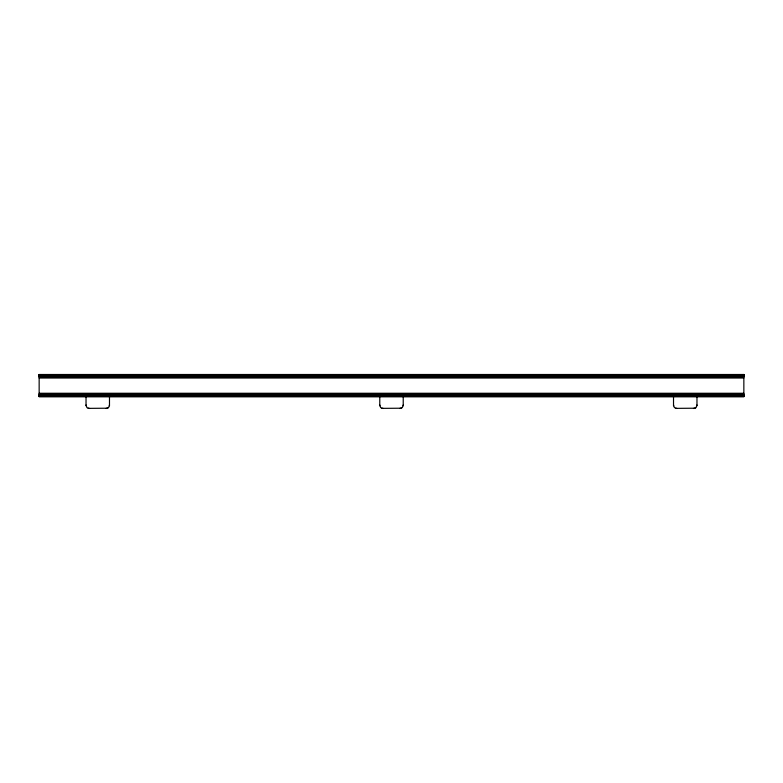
<?xml version="1.0" encoding="UTF-8"?>
<svg xmlns="http://www.w3.org/2000/svg" width="783" height="783" viewBox="0 0 783 783"><rect width="100%" height="100%" fill="white"/><g stroke="black" fill="none" stroke-linecap="round" stroke-linejoin="round"><path stroke-width="1.17" d="M86.032 404.977L86.913 407.62L89.556 408.501M379.775 404.977L380.655 407.62L383.298 408.501M673.517 404.977L674.398 407.62L677.041 408.501M105.959 408.501L108.602 407.62L109.483 404.977M399.702 408.501L402.345 407.62L403.225 404.977M693.444 408.501L696.087 407.62L696.968 404.977M39.15 374.636L743.85 374.636M39.15 374.822L743.85 374.822M39.15 375.067L743.85 375.067M39.15 375.38L743.85 375.38M39.15 375.752L743.85 375.752M39.15 376.153L743.85 376.153M39.15 376.594L743.85 376.594M39.15 377.2L743.85 377.2M39.15 378.023L743.85 378.023M39.15 393.262L743.85 393.262M39.15 394.084L743.85 394.084M39.15 394.681L743.85 394.681M39.15 395.121L743.85 395.121M39.15 395.532L743.85 395.532M39.15 395.895L743.85 395.895M39.15 396.208L743.85 396.208M39.15 396.462L743.85 396.462M88.127 408.364L107.76 408.207M381.869 408.364L401.503 408.207M675.612 408.364L695.245 408.207M696.968 396.775L696.968 405.8M673.517 396.775L673.517 405.8M403.225 396.775L403.225 405.8M379.775 396.775L379.775 405.8M109.483 396.775L109.483 405.8M86.032 396.775L86.032 405.8M743.85 374.499L39.15 374.499L39.15 396.775L743.85 396.775L743.85 374.47"/></g></svg>
